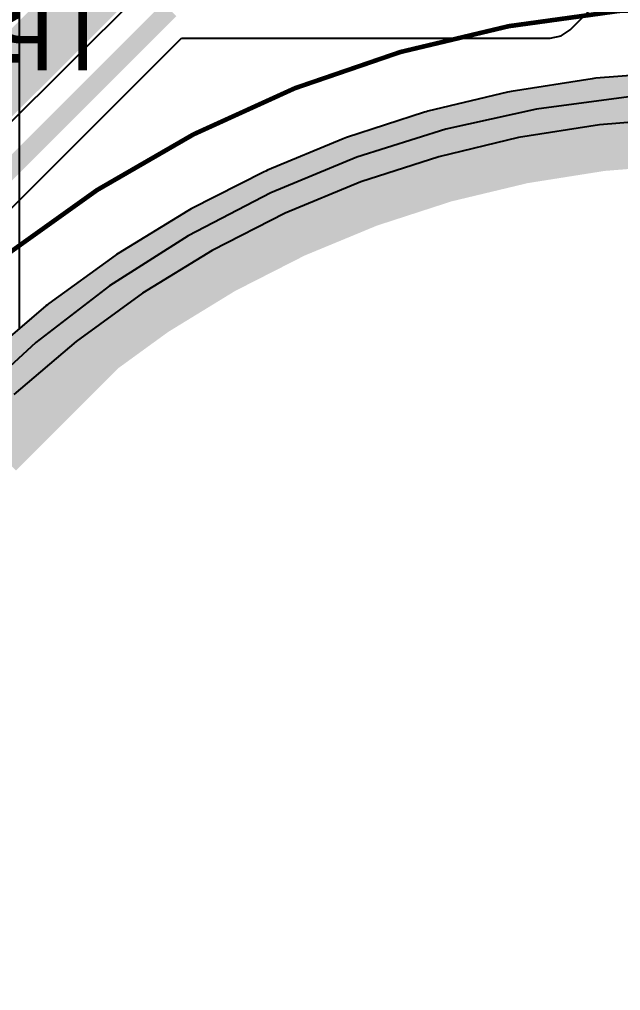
# Model space of a CAD drawing. Header units: millimetres. Extents: x 1.5 to 19.4, y 0 to 11.5.
# Drawn here: x 7.8425 to 8.1013, y 7.6084 to 8.0268 of the extents above; entities that cross this region are included whole.
import ezdxf

# ---------------------------------------------------------------- set-up
doc = ezdxf.new("R2010")
doc.units = ezdxf.units.MM
doc.header["$MEASUREMENT"] = 0
for name, color, linetype in [('BottomLayer', 5, 'Continuous'), ('BottomOverlay', 54, 'Continuous'), ('InternalPlane1', 76, 'Continuous'), ('InternalPlane2', 16, 'Continuous'), ('KeepOutLayer', 6, 'Continuous'), ('Mechanical2', 216, 'Continuous'), ('Mechanical4', 56, 'Continuous'), ('MultiLayer', 9, 'Continuous'), ('TopLayer', 1, 'Continuous'), ('TopOverlay', 2, 'Continuous')]:
    doc.layers.add(name, color=color, linetype=linetype)

msp = doc.modelspace()

# ---------------------------------------------------------------- linework, layer by layer
at = {"layer": 'BottomLayer'}
for p, q in [((7.83539, 7.979), (7.93502, 8.07862)), ((8.10491, 7.99335), (8.06515, 7.98811)), ((8.06515, 7.98811), (8.02599, 7.97943)), ((8.02599, 7.97943), (7.98774, 7.96737)), ((7.98774, 7.96737), (7.95068, 7.95202)), ((7.95068, 7.95202), (7.91511, 7.9335)), ((7.91511, 7.9335), (7.88128, 7.91195)), ((7.88128, 7.91195), (7.84946, 7.88753)), ((7.84946, 7.88753), (7.81989, 7.86044))]:
    msp.add_line(p, q, dxfattribs=at)
at = {"layer": 'BottomLayer', "const_width": 0.02}
msp.add_lwpolyline([(7.82242, 7.99198), (7.92742, 8.09698)], dxfattribs=at)
at = {"layer": 'InternalPlane1'}
for p, q in [((8.12577, 8.00419), (8.09061, 8.00143)), ((8.08905, 8.00124), (8.05421, 7.99572)), ((8.08984, 8.00129), (8.08905, 8.00124)), ((8.09061, 8.00143), (8.08984, 8.00129)), ((8.05266, 7.99542), (8.01837, 7.98718)), ((8.05345, 7.99552), (8.05266, 7.99542)), ((8.05421, 7.99572), (8.05345, 7.99552)), ((8.01685, 7.98675), (7.98331, 7.97586)), ((8.01762, 7.98692), (8.01685, 7.98675)), ((8.01837, 7.98718), (8.01762, 7.98692)), ((7.98183, 7.97531), (7.94925, 7.96181)), ((7.98259, 7.97554), (7.98183, 7.97531)), ((7.98331, 7.97586), (7.98259, 7.97554)), ((7.94781, 7.96115), (7.91639, 7.94514)), ((7.94855, 7.96144), (7.94781, 7.96115)), ((7.94925, 7.96181), (7.94855, 7.96144)), ((7.91501, 7.94437), (7.88494, 7.92594)), ((7.91572, 7.94471), (7.91501, 7.94437)), ((7.91639, 7.94514), (7.91572, 7.94471)), ((7.88363, 7.92507), (7.8551, 7.90433)), ((7.88431, 7.92546), (7.88363, 7.92507)), ((7.88494, 7.92594), (7.88431, 7.92546)), ((7.85386, 7.90336), (7.82704, 7.88045)), ((7.85451, 7.90381), (7.85386, 7.90336)), ((7.8551, 7.90433), (7.85451, 7.90381))]:
    msp.add_line(p, q, dxfattribs=at)
at = {"layer": 'InternalPlane1', "const_width": 0.04}
for points in [[(8.09219, 7.98139), (8.12735, 7.98416)], [(8.05736, 7.97587), (8.09219, 7.98139)], [(8.02306, 7.96764), (8.05736, 7.97587)], [(7.98952, 7.95674), (8.02306, 7.96764)], [(7.95694, 7.94325), (7.98952, 7.95674)], [(7.92551, 7.92723), (7.95694, 7.94325)], [(7.89544, 7.90881), (7.92551, 7.92723)], [(7.86691, 7.88808), (7.89544, 7.90881)], [(7.84009, 7.86517), (7.86691, 7.88808)], [(7.81515, 7.84023), (7.84009, 7.86517)]]:
    msp.add_lwpolyline(points, dxfattribs=at)
at = {"layer": 'InternalPlane1', "const_width": 0.02}
for points in [[(8.08219, 7.98139, 1), (8.10219, 7.98139, 1)], [(8.08219, 7.98139, 1), (8.10219, 7.98139, 1)], [(8.04736, 7.97587, 1), (8.06736, 7.97587, 1)], [(8.04736, 7.97587, 1), (8.06736, 7.97587, 1)], [(8.01306, 7.96764, 1), (8.03306, 7.96764, 1)], [(8.01306, 7.96764, 1), (8.03306, 7.96764, 1)], [(7.97952, 7.95674, 1), (7.99952, 7.95674, 1)], [(7.97952, 7.95674, 1), (7.99952, 7.95674, 1)], [(7.94694, 7.94325, 1), (7.96694, 7.94325, 1)], [(7.94694, 7.94325, 1), (7.96694, 7.94325, 1)], [(7.91551, 7.92723, 1), (7.93551, 7.92723, 1)], [(7.91551, 7.92723, 1), (7.93551, 7.92723, 1)], [(7.88544, 7.90881, 1), (7.90544, 7.90881, 1)], [(7.88544, 7.90881, 1), (7.90544, 7.90881, 1)], [(7.85691, 7.88808, 1), (7.87691, 7.88808, 1)], [(7.85691, 7.88808, 1), (7.87691, 7.88808, 1)], [(7.83009, 7.86517, 1), (7.85009, 7.86517, 1)], [(7.83009, 7.86517, 1), (7.85009, 7.86517, 1)]]:
    msp.add_lwpolyline(points, format="xyb", close=True, dxfattribs=at)
at = {"layer": 'InternalPlane2'}
for p, q in [((7.84252, 7.89367), (7.84252, 8.76842)), ((8.12577, 8.00419), (8.09061, 8.00143)), ((8.08905, 8.00124), (8.05421, 7.99572)), ((8.08984, 8.00129), (8.08905, 8.00124)), ((8.09061, 8.00143), (8.08984, 8.00129)), ((8.05266, 7.99542), (8.01837, 7.98718)), ((8.05345, 7.99552), (8.05266, 7.99542)), ((8.05421, 7.99572), (8.05345, 7.99552)), ((8.01685, 7.98675), (7.98331, 7.97586)), ((8.01762, 7.98692), (8.01685, 7.98675)), ((8.01837, 7.98718), (8.01762, 7.98692)), ((7.98183, 7.97531), (7.94925, 7.96181)), ((7.98259, 7.97554), (7.98183, 7.97531)), ((7.98331, 7.97586), (7.98259, 7.97554)), ((7.94781, 7.96115), (7.91639, 7.94514)), ((7.94855, 7.96144), (7.94781, 7.96115)), ((7.94925, 7.96181), (7.94855, 7.96144)), ((7.91501, 7.94437), (7.88494, 7.92594)), ((7.91572, 7.94471), (7.91501, 7.94437)), ((7.91639, 7.94514), (7.91572, 7.94471)), ((7.88363, 7.92507), (7.8551, 7.90433)), ((7.88431, 7.92546), (7.88363, 7.92507)), ((7.88494, 7.92594), (7.88431, 7.92546)), ((7.85386, 7.90336), (7.84252, 7.89367)), ((7.85451, 7.90381), (7.85386, 7.90336)), ((7.8551, 7.90433), (7.85451, 7.90381))]:
    msp.add_line(p, q, dxfattribs=at)
for points, const_width in [([(8.09219, 7.98139), (8.12735, 7.98416)], 0.04), ([(8.05736, 7.97587), (8.09219, 7.98139)], 0.04), ([(8.02306, 7.96764), (8.05736, 7.97587)], 0.04), ([(7.98952, 7.95674), (8.02306, 7.96764)], 0.04), ([(7.95694, 7.94325), (7.98952, 7.95674)], 0.04), ([(7.92551, 7.92723), (7.95694, 7.94325)], 0.04), ([(7.89544, 7.90881), (7.92551, 7.92723)], 0.04), ([(7.86691, 7.88808), (7.89544, 7.90881)], 0.04), ([(7.84009, 7.86517), (7.86691, 7.88808)], 0.04), ([(7.83742, 7.83598), (7.89237, 7.89093)], 0.01), ([(7.81515, 7.84023), (7.84009, 7.86517)], 0.04)]:
    msp.add_lwpolyline(points, dxfattribs=dict(at, const_width=const_width))
for points, const_width in [([(8.08219, 7.98139, 1), (8.10219, 7.98139, 1)], 0.02), ([(8.08219, 7.98139, 1), (8.10219, 7.98139, 1)], 0.02), ([(8.04736, 7.97587, 1), (8.06736, 7.97587, 1)], 0.02), ([(8.04736, 7.97587, 1), (8.06736, 7.97587, 1)], 0.02), ([(8.01306, 7.96764, 1), (8.03306, 7.96764, 1)], 0.02), ([(8.01306, 7.96764, 1), (8.03306, 7.96764, 1)], 0.02), ([(7.97952, 7.95674, 1), (7.99952, 7.95674, 1)], 0.02), ([(7.97952, 7.95674, 1), (7.99952, 7.95674, 1)], 0.02), ([(7.94694, 7.94325, 1), (7.96694, 7.94325, 1)], 0.02), ([(7.94694, 7.94325, 1), (7.96694, 7.94325, 1)], 0.02), ([(7.91551, 7.92723, 1), (7.93551, 7.92723, 1)], 0.02), ([(7.91551, 7.92723, 1), (7.93551, 7.92723, 1)], 0.02), ([(7.88544, 7.90881, 1), (7.90544, 7.90881, 1)], 0.02), ([(7.88544, 7.90881, 1), (7.90544, 7.90881, 1)], 0.02), ([(7.85691, 7.88808, 1), (7.87691, 7.88808, 1)], 0.02), ([(7.85691, 7.88808, 1), (7.87691, 7.88808, 1)], 0.02), ([(7.88987, 7.89093, 1), (7.89487, 7.89093, 1)], 0.005), ([(7.83009, 7.86517, 1), (7.85009, 7.86517, 1)], 0.02), ([(7.83009, 7.86517, 1), (7.85009, 7.86517, 1)], 0.02)]:
    msp.add_lwpolyline(points, format="xyb", close=True, dxfattribs=dict(at, const_width=const_width))
at = {"layer": 'KeepOutLayer', "const_width": 0.005}
msp.add_lwpolyline([(8.5938, 7.53534, 1), (7.69617, 7.53534, 1)], format="xyb", close=True, dxfattribs=at)
at = {"layer": 'Mechanical2', "const_width": 0.00197}
msp.add_lwpolyline([(8.60783, 7.35412, -2.449692), (8.33569, 7.99437)], format="xyb", dxfattribs=at)
at = {"layer": 'Mechanical4', "const_width": 0.005}
msp.add_lwpolyline([(8.5938, 7.53534, 1), (7.69617, 7.53534, 1)], format="xyb", close=True, dxfattribs=at)
at = {"layer": 'MultiLayer'}
for p, q in [((8.12735, 7.98416), (8.09219, 7.98139)), ((8.09219, 7.98139), (8.05736, 7.97587)), ((8.05736, 7.97587), (8.02306, 7.96764)), ((8.02306, 7.96764), (7.98952, 7.95674)), ((7.98952, 7.95674), (7.95694, 7.94325)), ((7.95694, 7.94325), (7.92551, 7.92723)), ((7.92551, 7.92723), (7.89544, 7.90881)), ((7.89544, 7.90881), (7.86691, 7.88808)), ((7.86691, 7.88808), (7.84009, 7.86517))]:
    msp.add_line(p, q, dxfattribs=at)
at = {"layer": 'TopLayer'}
for p, q in [((8.07966, 8.02232), (8.09153, 8.0342)), ((8.07101, 8.01874), (8.07569, 8.01967)), ((8.07569, 8.01967), (8.07966, 8.02232)), ((7.81565, 7.92217), (7.91223, 8.01874)), ((7.91223, 8.01874), (8.07101, 8.01874)), ((8.10491, 7.99335), (8.06515, 7.98811)), ((8.06515, 7.98811), (8.02599, 7.97943)), ((8.02599, 7.97943), (7.98774, 7.96737)), ((7.98774, 7.96737), (7.95068, 7.95202)), ((7.95068, 7.95202), (7.91511, 7.9335)), ((7.91511, 7.9335), (7.88128, 7.91195)), ((7.88128, 7.91195), (7.84946, 7.88753)), ((7.84946, 7.88753), (7.81989, 7.86044))]:
    msp.add_line(p, q, dxfattribs=at)
for points, const_width in [([(7.76142, 7.93098), (7.92642, 8.09598)], 0.007), ([(7.77442, 7.92498), (7.94242, 8.09298)], 0.007), ([(7.80342, 7.92723), (7.90716, 8.03098)], 0.008)]:
    msp.add_lwpolyline(points, dxfattribs=dict(at, const_width=const_width))

# ---------------------------------------------------------------- texts
at = {"layer": 'BottomOverlay', "text_generation_flag": 2}
msp.add_text('TP12', height=0.03, dxfattribs=at).set_placement((7.88192, 8.00478))
at = {"layer": 'TopOverlay'}
msp.add_text('R20', height=0.03, rotation=90, dxfattribs=at).set_placement((7.84277, 8.00478))

doc.saveas('drawing.dxf')
